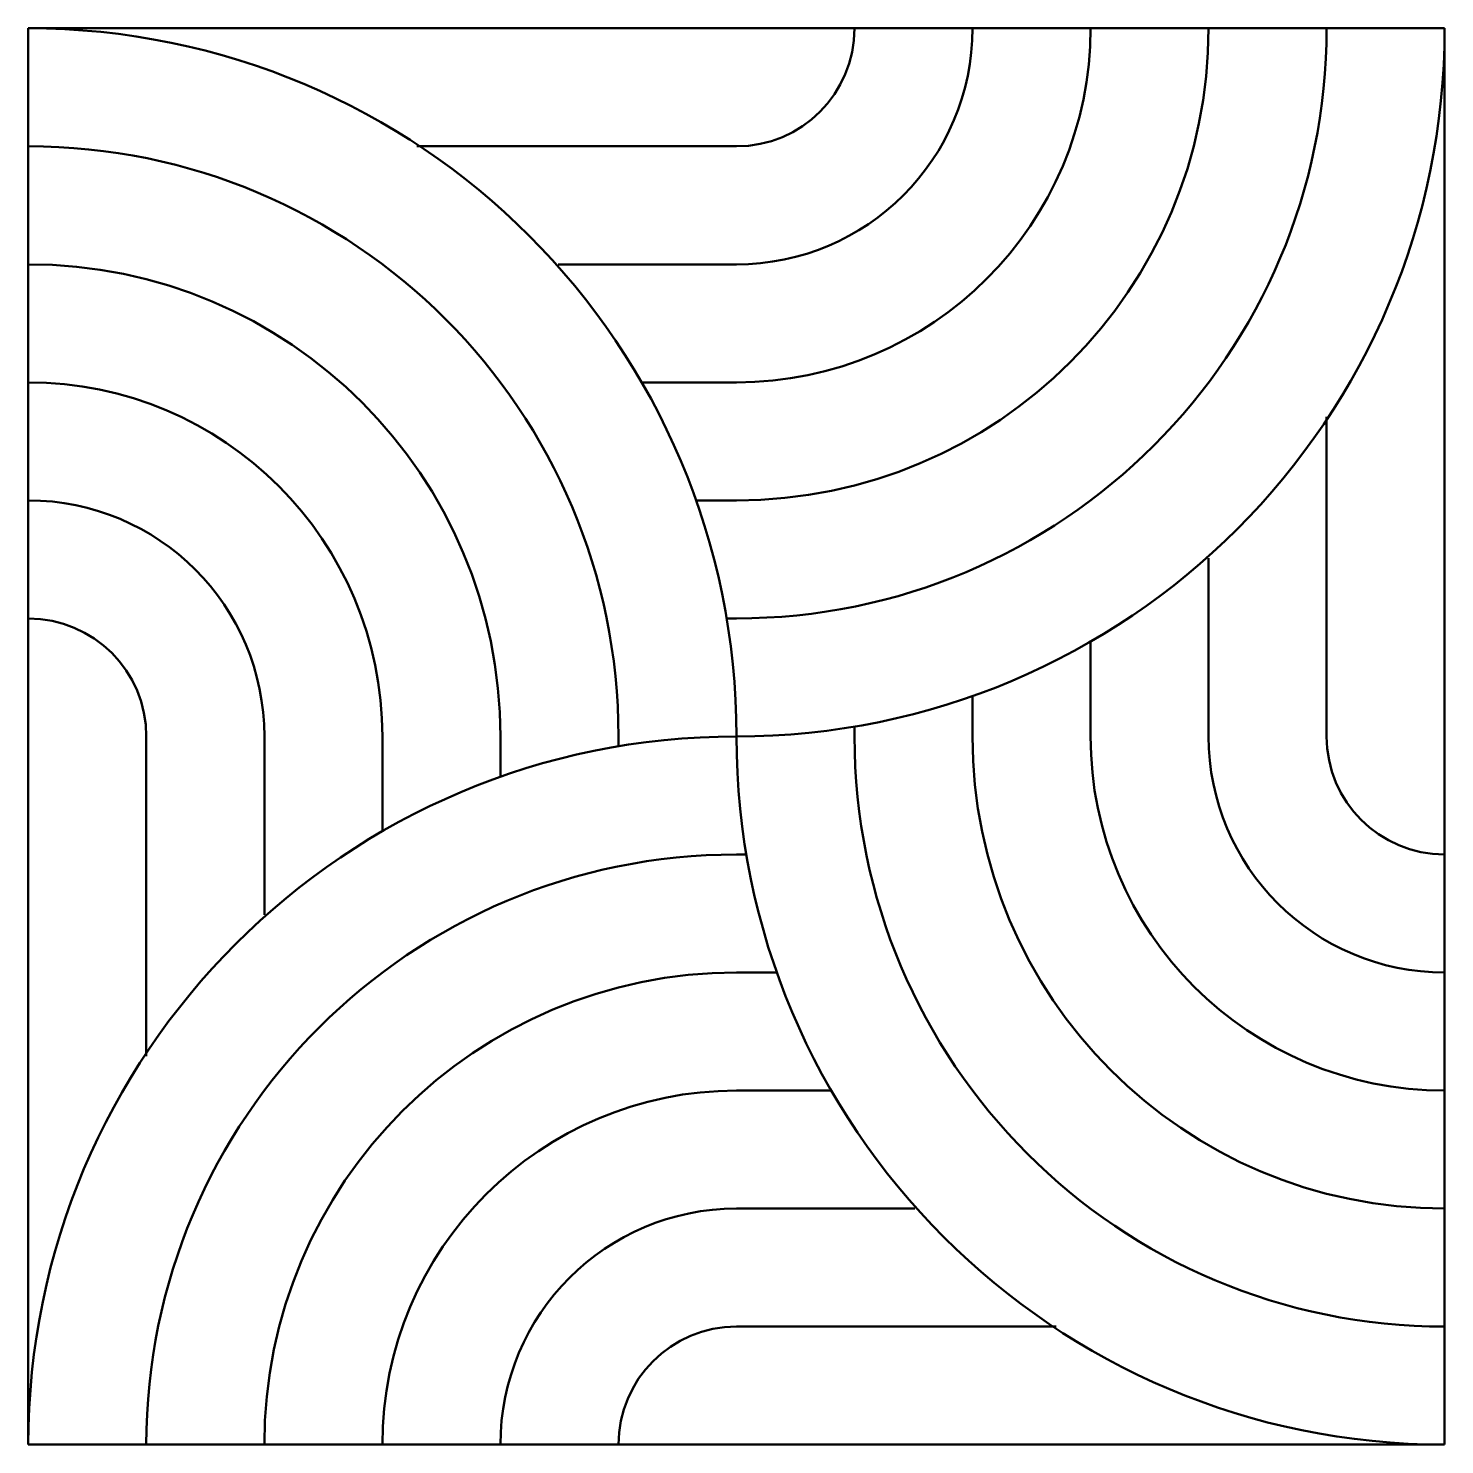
# Model space of a CAD drawing. Header units: millimetres. Extents: x 2678 to 2798, y 651 to 771.
import ezdxf

# ---------------------------------------------------------------- set-up
doc = ezdxf.new("R2010")
doc.units = ezdxf.units.MM
doc.layers.add('Contornos Visibles', color=7, linetype='Continuous', lineweight=50, true_color=0xffffff)

msp = doc.modelspace()

# ---------------------------------------------------------------- linework, layer by layer
at = {"layer": 'Contornos Visibles'}
for p, q in [((2797.76, 771.03), (2677.76, 771.03)), ((2677.76, 771.03), (2677.76, 651.03)), ((2797.76, 651.03), (2797.76, 771.03)), ((2737.76, 761.03), (2710.68, 761.03)), ((2737.76, 751.03), (2722.66, 751.03)), ((2737.76, 741.03), (2729.8, 741.03)), ((2787.76, 711.03), (2787.76, 738.11)), ((2737.76, 731.03), (2734.38, 731.03)), ((2777.76, 711.03), (2777.76, 726.13)), ((2737.76, 721.03), (2736.95, 721.03)), ((2767.76, 711.03), (2767.76, 718.99)), ((2757.76, 711.03), (2757.76, 714.41)), ((2747.76, 711.03), (2747.76, 711.84)), ((2687.76, 711.03), (2687.76, 683.94)), ((2697.76, 711.03), (2697.76, 695.92)), ((2707.76, 711.03), (2707.76, 703.06)), ((2717.76, 711.03), (2717.76, 707.64)), ((2727.76, 711.03), (2727.76, 710.21)), ((2737.76, 701.03), (2738.58, 701.03)), ((2737.76, 691.03), (2741.15, 691.03)), ((2737.76, 681.03), (2745.72, 681.03)), ((2737.76, 671.03), (2752.86, 671.03)), ((2737.76, 661.03), (2764.85, 661.03)), ((2677.76, 651.03), (2797.76, 651.03))]:
    msp.add_line(p, q, dxfattribs=at)
for centre, radius, start, end in [((2677.76, 711.03), 60, 0, 90), ((2737.76, 771.03), 60, 270, 0), ((2737.76, 771.03), 50, 270, 0), ((2737.76, 771.03), 40, 270, 0), ((2737.76, 771.03), 30, 270, 0), ((2737.76, 771.03), 20, 270, 0), ((2737.76, 771.03), 10, 270, 0), ((2677.76, 711.03), 50, 0, 90), ((2677.76, 711.03), 40, 0, 90), ((2677.76, 711.03), 30, 0, 90), ((2677.76, 711.03), 20, 0, 90), ((2677.76, 711.03), 10, 0, 90), ((2737.76, 651.03), 60, 90, 180), ((2797.76, 711.03), 60, 180, 270), ((2797.76, 711.03), 50, 180, 270), ((2797.76, 711.03), 40, 180, 270), ((2797.76, 711.03), 30, 180, 270), ((2797.76, 711.03), 20, 180, 270), ((2797.76, 711.03), 10, 180, 270), ((2737.76, 651.03), 50, 90, 180), ((2737.76, 651.03), 40, 90, 180), ((2737.76, 651.03), 30, 90, 180), ((2737.76, 651.03), 20, 90, 180), ((2737.76, 651.03), 10, 90, 180)]:
    msp.add_arc(centre, radius, start, end, dxfattribs=at)

doc.saveas('drawing.dxf')
